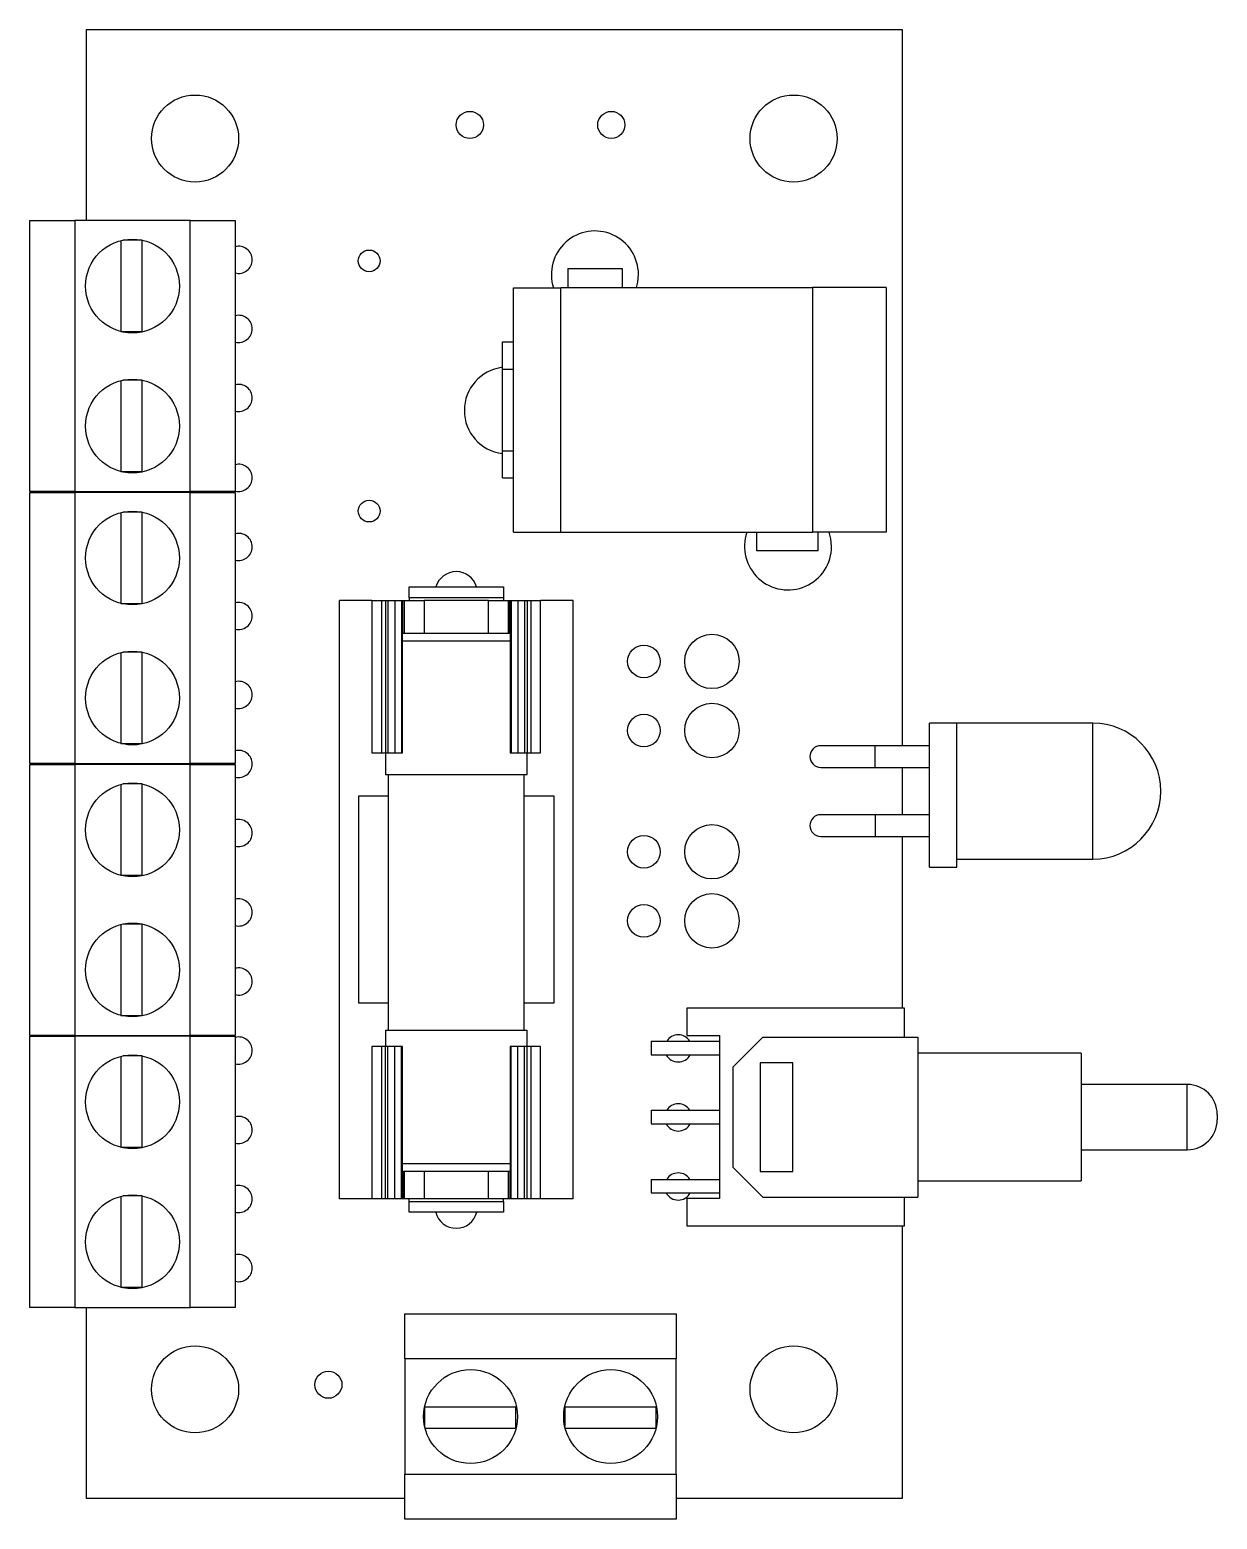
# Model space of a CAD drawing. Extents: x 0 to 132, y 0 to 184.
# Drawn here: x 88.4 to 132, y 129.1 to 183.8 of the extents above; entities outside this region: 2.
import ezdxf
from ezdxf.enums import TextEntityAlignment as Align

# ---------------------------------------------------------------- set-up
doc = ezdxf.new("R2010")
doc.units = 0
doc.layers.get('0').update_dxf_attribs({"linetype": 'CONTINUOUS'})

msp = doc.modelspace()

# ---------------------------------------------------------------- linework, layer by layer
at = {"color": 7, "linetype": 'CONTINUOUS'}
for p, q in [((120.447, 183.843), (90.447, 183.843)), ((90.447, 183.843), (90.447, 176.828)), ((120.447, 157.515), (120.447, 183.843)), ((88.372, 166.858), (88.372, 176.828)), ((88.372, 176.828), (90.028, 176.828)), ((90.028, 176.828), (90.028, 166.858)), ((94.267, 176.828), (90.028, 176.828)), ((94.267, 166.858), (94.267, 176.828)), ((94.267, 176.828), (95.922, 176.828)), ((95.922, 176.828), (95.922, 166.858)), ((91.717, 176.088), (91.717, 172.747)), ((92.497, 176.107), (91.798, 176.107)), ((92.497, 172.747), (92.497, 176.107)), ((108.147, 175.061), (108.147, 174.361)), ((108.147, 175.061), (110.147, 175.061)), ((110.147, 175.061), (110.147, 174.361)), ((106.147, 174.351), (107.897, 174.351)), ((106.147, 165.371), (106.147, 174.351)), ((107.897, 165.361), (107.897, 174.361)), ((107.897, 174.361), (117.147, 174.361)), ((117.147, 174.361), (117.147, 169.861)), ((119.847, 174.361), (117.147, 174.361)), ((119.847, 174.361), (119.847, 165.361)), ((91.717, 172.747), (92.497, 172.747)), ((105.747, 172.361), (106.147, 172.361)), ((105.747, 171.361), (105.747, 172.361)), ((91.717, 170.938), (91.717, 167.597)), ((92.497, 170.957), (91.798, 170.957)), ((92.497, 167.597), (92.497, 170.957)), ((105.747, 168.361), (105.747, 171.361)), ((105.747, 171.361), (106.147, 171.361)), ((117.147, 169.861), (117.147, 165.361)), ((105.747, 168.361), (106.147, 168.361)), ((105.747, 167.361), (105.747, 168.361)), ((91.717, 167.597), (92.497, 167.597)), ((105.747, 167.361), (106.147, 167.361)), ((90.028, 166.858), (88.372, 166.858)), ((88.372, 156.858), (88.372, 166.828)), ((88.372, 166.828), (90.028, 166.828)), ((90.028, 166.858), (94.267, 166.858)), ((90.028, 166.828), (90.028, 156.858)), ((94.267, 166.828), (90.028, 166.828)), ((90.447, 166.858), (90.447, 166.828)), ((95.922, 166.858), (94.267, 166.858)), ((94.267, 156.858), (94.267, 166.828)), ((94.267, 166.828), (95.922, 166.828)), ((95.922, 166.828), (95.922, 156.858)), ((91.717, 166.088), (91.717, 162.747)), ((92.497, 166.107), (91.798, 166.107)), ((92.497, 162.747), (92.497, 166.107)), ((106.147, 165.371), (107.897, 165.371)), ((106.147, 165.371), (107.897, 165.371)), ((107.897, 165.361), (117.147, 165.361)), ((115.097, 164.676), (115.097, 165.361)), ((119.847, 165.361), (117.147, 165.361)), ((117.347, 164.676), (117.347, 165.361)), ((117.347, 164.676), (115.097, 164.676)), ((102.314, 163.355), (105.785, 163.355)), ((102.314, 162.955), (102.314, 163.355)), ((105.785, 163.355), (105.785, 162.955)), ((91.717, 162.747), (92.497, 162.747)), ((99.751, 140.855), (99.751, 162.855)), ((100.95, 162.855), (99.751, 162.855)), ((100.95, 162.855), (100.95, 157.255)), ((100.95, 162.855), (101.303, 162.855)), ((101.303, 162.855), (101.303, 157.255)), ((101.303, 162.855), (101.443, 162.855)), ((101.443, 162.855), (101.443, 157.255)), ((101.443, 162.855), (101.538, 162.855)), ((101.538, 162.855), (101.538, 157.255)), ((101.538, 162.855), (101.789, 162.855)), ((101.789, 162.855), (101.789, 157.255)), ((101.789, 162.855), (102.035, 162.855)), ((102.035, 162.855), (102.035, 157.255)), ((102.035, 162.855), (102.068, 162.855)), ((102.068, 157.255), (102.068, 162.855)), ((102.068, 162.855), (102.118, 162.855)), ((102.118, 162.855), (102.151, 162.855)), ((102.151, 161.655), (102.151, 162.855)), ((102.151, 162.855), (102.873, 162.855)), ((105.785, 162.955), (102.314, 162.955)), ((102.314, 162.955), (102.314, 162.855)), ((102.873, 162.855), (102.873, 161.655)), ((105.229, 162.855), (102.873, 162.855)), ((105.229, 161.655), (105.229, 162.855)), ((105.229, 162.855), (105.951, 162.855)), ((105.785, 162.955), (105.785, 162.855)), ((105.951, 162.855), (105.982, 162.855)), ((105.951, 162.855), (105.951, 161.655)), ((105.982, 162.855), (106.031, 162.855)), ((106.031, 162.855), (106.031, 157.255)), ((106.031, 162.855), (106.064, 162.855)), ((106.064, 162.855), (106.064, 157.255)), ((106.064, 162.855), (106.31, 162.855)), ((106.31, 162.855), (106.31, 157.255)), ((106.31, 162.855), (106.562, 162.855)), ((106.562, 162.855), (106.562, 157.255)), ((106.562, 162.855), (106.657, 162.855)), ((106.657, 162.855), (106.657, 157.255)), ((106.657, 162.855), (106.796, 162.855)), ((106.796, 157.255), (106.796, 162.855)), ((106.796, 162.855), (107.15, 162.855)), ((107.15, 157.255), (107.15, 162.855)), ((108.351, 162.855), (107.15, 162.855)), ((108.351, 140.855), (108.351, 162.855)), ((102.068, 161.655), (106.031, 161.655)), ((91.717, 160.938), (91.717, 157.597)), ((92.497, 160.957), (91.798, 160.957)), ((92.497, 157.597), (92.497, 160.957)), ((122.445, 158.345), (121.445, 158.345)), ((121.445, 153.045), (121.445, 158.345)), ((127.445, 158.345), (122.445, 158.345)), ((122.445, 153.045), (122.445, 158.345)), ((91.717, 157.597), (92.497, 157.597)), ((100.95, 157.255), (101.303, 157.255)), ((101.303, 157.255), (101.443, 157.255)), ((101.443, 157.255), (101.538, 157.255)), ((101.45, 157.255), (101.45, 156.455)), ((101.538, 157.255), (101.789, 157.255)), ((101.789, 157.255), (102.035, 157.255)), ((102.035, 157.255), (102.068, 157.255)), ((106.031, 157.255), (106.064, 157.255)), ((106.064, 157.255), (106.31, 157.255)), ((106.31, 157.255), (106.562, 157.255)), ((106.562, 157.255), (106.657, 157.255)), ((106.65, 156.455), (106.65, 157.255)), ((106.657, 157.255), (106.796, 157.255)), ((106.796, 157.255), (107.15, 157.255)), ((119.445, 157.515), (117.445, 157.515)), ((121.445, 157.515), (119.445, 157.515)), ((90.028, 156.858), (88.372, 156.858)), ((88.372, 146.858), (88.372, 156.828)), ((88.372, 156.828), (90.028, 156.828)), ((90.028, 156.858), (94.267, 156.858)), ((90.028, 156.828), (90.028, 146.858)), ((94.267, 156.828), (90.028, 156.828)), ((90.447, 156.858), (90.447, 156.828)), ((95.922, 156.858), (94.267, 156.858)), ((94.267, 146.858), (94.267, 156.828)), ((94.267, 156.828), (95.922, 156.828)), ((95.548, 156.858), (95.548, 156.828)), ((95.922, 156.828), (95.922, 146.858)), ((117.445, 156.715), (119.445, 156.715)), ((119.445, 156.715), (121.445, 156.715)), ((120.447, 154.975), (120.447, 156.715)), ((101.45, 156.455), (106.65, 156.455)), ((101.55, 156.455), (101.55, 147.055)), ((106.55, 147.055), (106.55, 156.455)), ((91.717, 156.088), (91.717, 152.747)), ((92.497, 156.107), (91.798, 156.107)), ((92.497, 152.747), (92.497, 156.107)), ((100.451, 155.655), (100.451, 148.055)), ((101.55, 155.655), (100.451, 155.655)), ((107.651, 155.655), (106.55, 155.655)), ((107.651, 148.055), (107.651, 155.655)), ((119.445, 154.975), (117.445, 154.975)), ((121.445, 154.975), (119.445, 154.975)), ((117.445, 154.175), (119.445, 154.175)), ((119.445, 154.175), (121.445, 154.175)), ((120.447, 147.856), (120.447, 154.175)), ((121.445, 153.045), (122.445, 153.045)), ((122.445, 153.345), (127.445, 153.345)), ((91.717, 152.747), (92.497, 152.747)), ((91.717, 150.938), (91.717, 147.597)), ((92.497, 150.957), (91.798, 150.957)), ((92.497, 147.597), (92.497, 150.957)), ((100.451, 148.055), (101.55, 148.055)), ((106.55, 148.055), (107.651, 148.055)), ((91.717, 147.597), (92.497, 147.597)), ((112.518, 147.856), (112.518, 146.856)), ((120.518, 147.856), (112.518, 147.856)), ((120.518, 146.796), (120.518, 147.856)), ((90.028, 146.858), (88.372, 146.858)), ((88.372, 136.858), (88.372, 146.828)), ((88.372, 146.828), (90.028, 146.828)), ((90.028, 146.858), (94.267, 146.858)), ((90.028, 146.828), (90.028, 136.858)), ((94.267, 146.828), (90.028, 146.828)), ((90.447, 146.858), (90.447, 146.828)), ((95.922, 146.858), (94.267, 146.858)), ((94.267, 136.858), (94.267, 146.828)), ((94.267, 146.828), (95.922, 146.828)), ((95.922, 146.828), (95.922, 136.858)), ((101.45, 147.055), (101.45, 146.455)), ((101.45, 147.055), (106.65, 147.055)), ((106.65, 146.455), (106.65, 147.055)), ((112.518, 146.856), (113.718, 146.856)), ((113.718, 146.856), (113.718, 140.856)), ((100.95, 146.455), (100.95, 140.855)), ((101.303, 146.455), (100.95, 146.455)), ((101.303, 146.455), (101.303, 140.855)), ((101.443, 146.455), (101.303, 146.455)), ((101.443, 140.855), (101.443, 146.455)), ((101.538, 146.455), (101.443, 146.455)), ((101.538, 140.855), (101.538, 146.455)), ((101.789, 146.455), (101.538, 146.455)), ((101.789, 140.855), (101.789, 146.455)), ((102.035, 146.455), (101.789, 146.455)), ((102.035, 140.855), (102.035, 146.455)), ((102.068, 146.455), (102.035, 146.455)), ((102.068, 140.855), (102.068, 146.455)), ((106.031, 146.455), (106.031, 140.855)), ((106.064, 146.455), (106.031, 146.455)), ((106.064, 140.855), (106.064, 146.455)), ((106.31, 146.455), (106.064, 146.455)), ((106.31, 140.855), (106.31, 146.455)), ((106.562, 146.455), (106.31, 146.455)), ((106.562, 140.855), (106.562, 146.455)), ((106.657, 146.455), (106.562, 146.455)), ((106.657, 140.855), (106.657, 146.455)), ((106.796, 146.455), (106.657, 146.455)), ((106.796, 140.855), (106.796, 146.455)), ((107.15, 146.455), (106.796, 146.455)), ((107.15, 140.855), (107.15, 146.455)), ((111.218, 146.646), (111.218, 146.146)), ((111.218, 146.646), (113.718, 146.646)), ((115.318, 146.796), (114.218, 145.696)), ((115.318, 146.796), (121.018, 146.796)), ((121.018, 146.796), (121.018, 140.916)), ((91.717, 146.088), (91.717, 142.747)), ((92.497, 146.107), (91.798, 146.107)), ((92.497, 142.747), (92.497, 146.107)), ((111.218, 146.146), (113.718, 146.146)), ((115.218, 145.856), (115.218, 141.856)), ((116.418, 145.856), (115.218, 145.856)), ((116.418, 141.856), (116.418, 145.856)), ((127.018, 146.206), (121.018, 146.206)), ((127.018, 146.206), (127.018, 141.506)), ((114.218, 145.696), (114.218, 142.016)), ((130.918, 145.056), (127.018, 145.056)), ((111.218, 144.106), (111.218, 143.606)), ((111.218, 144.106), (113.718, 144.106)), ((111.218, 143.606), (113.718, 143.606)), ((132.018, 143.956), (132.018, 143.756)), ((91.717, 142.747), (92.497, 142.747)), ((127.018, 142.656), (130.918, 142.656)), ((114.218, 142.016), (115.318, 140.916)), ((106.031, 141.855), (102.068, 141.855)), ((102.151, 140.855), (102.151, 141.855)), ((102.873, 141.855), (102.873, 140.855)), ((105.229, 140.855), (105.229, 141.855)), ((105.951, 141.855), (105.951, 140.855)), ((111.218, 141.566), (113.718, 141.566)), ((111.218, 141.566), (111.218, 141.066)), ((115.218, 141.856), (116.418, 141.856)), ((121.018, 141.506), (127.018, 141.506)), ((91.717, 140.938), (91.717, 137.597)), ((92.497, 140.957), (91.798, 140.957)), ((92.497, 137.597), (92.497, 140.957)), ((100.95, 140.855), (99.751, 140.855)), ((101.303, 140.855), (100.95, 140.855)), ((101.443, 140.855), (101.303, 140.855)), ((101.538, 140.855), (101.443, 140.855)), ((101.789, 140.855), (101.538, 140.855)), ((102.035, 140.855), (101.789, 140.855)), ((102.068, 140.855), (102.035, 140.855)), ((102.118, 140.855), (102.068, 140.855)), ((102.151, 140.855), (102.118, 140.855)), ((102.873, 140.855), (102.151, 140.855)), ((102.314, 140.755), (102.314, 140.855)), ((105.229, 140.855), (102.873, 140.855)), ((105.951, 140.855), (105.229, 140.855)), ((105.785, 140.755), (105.785, 140.855)), ((105.982, 140.855), (105.951, 140.855)), ((106.031, 140.855), (105.982, 140.855)), ((106.064, 140.855), (106.031, 140.855)), ((106.31, 140.855), (106.064, 140.855)), ((106.562, 140.855), (106.31, 140.855)), ((106.657, 140.855), (106.562, 140.855)), ((106.796, 140.855), (106.657, 140.855)), ((107.15, 140.855), (106.796, 140.855)), ((108.351, 140.855), (107.15, 140.855)), ((111.218, 141.066), (113.718, 141.066)), ((112.518, 140.856), (112.518, 139.856)), ((113.718, 140.856), (112.518, 140.856)), ((115.318, 140.916), (121.018, 140.916)), ((120.518, 139.856), (120.518, 140.916)), ((102.314, 140.355), (102.314, 140.755)), ((102.314, 140.755), (105.785, 140.755)), ((105.785, 140.355), (102.314, 140.355)), ((105.785, 140.755), (105.785, 140.355)), ((112.518, 139.856), (120.518, 139.856)), ((120.447, 129.843), (120.447, 139.856)), ((91.717, 137.597), (92.497, 137.597)), ((90.028, 136.858), (88.372, 136.858)), ((90.028, 136.858), (94.267, 136.858)), ((90.447, 136.858), (90.447, 129.843)), ((95.922, 136.858), (94.267, 136.858)), ((102.162, 136.618), (112.132, 136.618)), ((102.162, 134.962), (102.162, 136.618)), ((112.132, 136.618), (112.132, 134.962)), ((112.132, 134.962), (102.162, 134.962)), ((102.162, 134.962), (102.162, 130.723)), ((112.132, 130.723), (112.132, 134.962)), ((102.883, 133.192), (102.883, 132.493)), ((106.243, 133.192), (102.883, 133.192)), ((106.243, 132.412), (106.243, 133.192)), ((108.033, 133.192), (108.033, 132.493)), ((111.393, 133.192), (108.033, 133.192)), ((111.393, 132.412), (111.393, 133.192)), ((102.902, 132.412), (106.243, 132.412)), ((108.052, 132.412), (111.393, 132.412)), ((102.162, 130.723), (112.132, 130.723)), ((102.162, 129.068), (102.162, 130.723)), ((112.132, 130.723), (112.132, 129.068)), ((90.447, 129.843), (102.162, 129.843)), ((112.132, 129.843), (120.447, 129.843)), ((112.132, 129.068), (102.162, 129.068))]:
    msp.add_line(p, q, dxfattribs=at)
at = {"color": 8, "linetype": 'CONTINUOUS'}
for p, q in [((102.118, 162.855), (102.118, 161.655)), ((105.982, 162.855), (105.982, 161.655)), ((106.031, 161.355), (102.068, 161.355)), ((127.445, 153.345), (127.445, 158.345)), ((119.445, 156.715), (119.445, 157.515)), ((119.445, 154.975), (119.445, 154.175)), ((130.918, 142.656), (130.918, 145.056)), ((102.068, 142.155), (106.031, 142.155)), ((102.118, 140.855), (102.118, 141.855)), ((105.982, 140.855), (105.982, 141.855))]:
    msp.add_line(p, q, dxfattribs=at)
at = {"color": 7, "linetype": 'CONTINUOUS'}
for points in [[(110.671, 174.361), (110.72, 174.557), (110.745, 174.843)], [(117.845, 164.843), (117.82, 165.128), (117.759, 165.361)]]:
    msp.add_lwpolyline(points, dxfattribs=at)
for centre, radius in [((94.447, 179.843), 1.6), ((116.447, 179.843), 1.6), ((104.547, 180.343), 0.5), ((109.747, 180.343), 0.5), ((92.147, 174.417), 1.725), ((100.847, 175.343), 0.4), ((92.147, 169.268), 1.725), ((100.847, 166.143), 0.4), ((92.147, 164.417), 1.725), ((113.447, 160.613), 1), ((110.947, 160.613), 0.6), ((92.147, 159.268), 1.725), ((113.447, 158.073), 1), ((110.947, 158.073), 0.6), ((92.147, 154.417), 1.725), ((113.447, 153.613), 1), ((110.947, 153.613), 0.6), ((113.447, 151.073), 1), ((110.947, 151.073), 0.6), ((92.147, 149.268), 1.725), ((92.147, 144.417), 1.725), ((92.147, 139.268), 1.725), ((94.447, 133.843), 1.6), ((116.447, 133.843), 1.6), ((99.347, 134.015), 0.5), ((104.573, 132.843), 1.725), ((109.722, 132.843), 1.725)]:
    msp.add_circle(centre, radius, dxfattribs=at)
for centre, radius, start, end in [((109.145, 174.843), 1.6, 0, 197.8844), ((96.047, 175.383), 0.5, 0, 104.4775), ((96.047, 175.383), 0.5, 255.5225, 0), ((96.047, 172.843), 0.5, 0, 104.4775), ((96.047, 172.843), 0.5, 255.5225, 0), ((105.945, 169.842), 1.6, 97.1431, 262.8569), ((96.047, 170.303), 0.5, 0, 104.4775), ((96.047, 170.303), 0.5, 255.5225, 0), ((96.047, 167.364), 0.5, 0, 104.4775), ((96.047, 167.364), 0.5, 255.5225, 0), ((96.047, 164.824), 0.5, 0, 104.4775), ((116.245, 164.843), 1.6, 161.0858, 0), ((96.047, 164.824), 0.5, 255.5225, 0), ((104.047, 163.143), 0.775, 15.8903, 164.1097), ((96.047, 162.284), 0.5, 0, 104.4775), ((96.047, 162.284), 0.5, 255.5225, 0), ((96.047, 159.383), 0.5, 0, 104.4775), ((96.047, 159.383), 0.5, 255.5225, 0), ((127.445, 155.845), 2.5, 360, 90), ((96.047, 156.843), 0.5, 0, 104.4775), ((117.445, 157.115), 0.4, 90, 270), ((96.047, 156.843), 0.5, 255.5225, 0), ((127.445, 155.845), 2.5, 270, 360), ((96.047, 154.303), 0.5, 0, 104.4775), ((117.445, 154.575), 0.4, 90, 270), ((96.047, 154.303), 0.5, 255.5225, 0), ((96.047, 151.383), 0.5, 0, 104.4775), ((96.047, 151.383), 0.5, 255.5225, 0), ((96.047, 148.843), 0.5, 0, 104.4775), ((96.047, 148.843), 0.5, 255.5225, 0), ((96.047, 146.303), 0.5, 0, 104.4775), ((112.208, 146.383), 0.5, 31.7391, 148.2609), ((96.047, 146.303), 0.5, 255.5225, 0), ((112.208, 146.383), 0.5, 208.2909, 331.7091), ((130.918, 143.956), 1.1, 0, 90), ((112.208, 143.843), 0.5, 31.7391, 148.2609), ((96.047, 143.383), 0.5, 0, 104.4775), ((112.208, 143.843), 0.5, 208.2909, 331.7091), ((130.918, 143.756), 1.1, 270, 0), ((96.047, 143.383), 0.5, 255.5225, 0), ((96.047, 140.843), 0.5, 0, 104.4775), ((112.208, 141.303), 0.5, 31.7391, 148.2609), ((96.047, 140.843), 0.5, 255.5225, 0), ((112.208, 141.303), 0.5, 208.2909, 331.7091), ((104.047, 140.543), 0.775, 194.0242, 345.9758), ((96.047, 138.303), 0.5, 0, 104.4775), ((96.047, 138.303), 0.5, 255.5225, 0)]:
    msp.add_arc(centre, radius, start, end, dxfattribs=at)

# ---------------------------------------------------------------- texts
for s, width, p in [('Edition étudiante de SolidWorks.', 0.667188, (0, 5.449)), ('A usage universitaire uniquement.', 0.668182, (0, 0))]:
    msp.add_text(s, height=3.633, dxfattribs=dict(at, width=width)).set_placement(p, align=Align.BOTTOM_LEFT)

doc.saveas('drawing.dxf')
